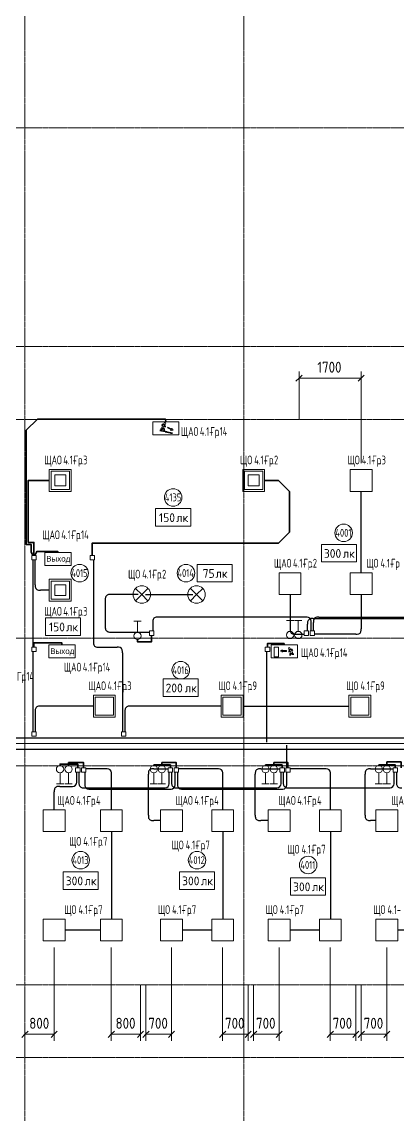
# Model space of a CAD drawing. Header units: millimetres. Extents: x -4730 to 98194, y -4296 to 93388.
# Drawn here: x 15415 to 25723, y 33423 to 63406 of the extents above; entities that cross this region are included whole.
import ezdxf

# ---------------------------------------------------------------- set-up
doc = ezdxf.new("R2010")
doc.units = ezdxf.units.MM
doc.linetypes.add('Линия сетки', pattern=[22.225, 12.7, -3.175, 3.175, -3.175])
for name, color, linetype, lineweight, true_color in [('Кабельные лотки', 5, 'Continuous', 25, 0x0000ff), ('Короба', 7, 'Continuous', 25, 0x008000), ('Соединительные детали коробов', 7, 'Continuous', 25, 0x008000), ('Типовые аннотации', 1, 'Continuous', 18, 0xff0000)]:
    doc.layers.add(name, color=color, linetype=linetype, lineweight=lineweight, true_color=true_color)
for name, color, linetype, lineweight in [('Марки помещений', 7, 'Continuous', 9), ('Марки силовых электроприборов', 7, 'Continuous', 9), ('Осевая линия', 7, 'Continuous', 18), ('Оси', 7, 'Continuous', 9), ('Провода', 7, 'Continuous', 35), ('Размеры', 7, 'Continuous', 9), ('Размеры-120', 7, 'Continuous', 9)]:
    doc.layers.add(name, color=color, linetype=linetype, lineweight=lineweight)
doc.styles.add('Arial', font='arial.ttf', dxfattribs={"height": 156})
doc.styles.add('GOST Common', font='GOST_Common.ttf', dxfattribs={"width": 0.6, "height": 240})
doc.styles.add('GOST Common_1', font='GOST_Common.ttf', dxfattribs={"width": 0.9, "height": 300})
doc.styles.add('GOST Common_3', font='GOST_Common.ttf', dxfattribs={"width": 0.8, "height": 216})
doc.styles.add('GOST Common_4', font='GOST_Common.ttf', dxfattribs={"height": 240})
doc.dimstyles.new('ADSK_Проверочный', dxfattribs={"dimscale": 304.8, "dimtxt": 301.714499, "dimasz": 0.556693, "dimexe": 0.590551, "dimexo": 0.590551, "dimgap": 0.19685, "dimtad": 1, "dimdec": 3, "dimrnd": 0.001, "dimdsep": 46, "dimtxsty": 'GOST Common_1', "dimblk1": 'OBLIQUE', "dimblk2": 'OBLIQUE', "dimsah": 1, "dimcen": 0.09, "dimazin": 0, "dimtfac": 1, "dimtdec": 4, "dimtix": 1, "dimtmove": 0, "dimatfit": 3, "dimfxl": 1, "dimtvp": 1, "dimtolj": 1, "dimtzin": 0, "dimarcsym": 2})

# ---------------------------------------------------------------- blocks, each defined once
blk = doc.blocks.new('M_Короб_ отвод - Плоский торец - ПВХ - Стандартная-2386742-4-й этаж')
at = {"layer": 'Соединительные детали коробов'}
for p, q in [((0, 111.95), (0, 150.05)), ((-150.05, 0), (-111.95, 0))]:
    blk.add_line(p, q, dxfattribs=at)
blk.add_arc((-111.95, 111.95), 111.95, 270, 0, dxfattribs=at)
blk = doc.blocks.new('DIMBLOCK55-4-й этаж')
at = {"layer": 'Размеры-120'}
for p, q in [((16300, 38022), (16300, 35461)), ((16300, 35641), (16300, 38022)), ((15500, 35581), (15500, 35821)), ((15500, 35641), (15585, 35726)), ((16300, 35641), (16385, 35726)), ((15500, 35641), (15415, 35556)), ((15500, 35641), (16300, 35641)), ((15500, 35641), (15500, 35581)), ((16300, 35641), (16215, 35556))]:
    blk.add_line(p, q, dxfattribs=at)
at = {"layer": 'Размеры-120', "color": 0, "insert": (15616, 36093), "char_height": 300, "width": 681.16, "attachment_point": 1, "line_spacing_factor": 1.022761, "style": 'GOST Common_1'}
blk.add_mtext('800', dxfattribs=at)
blk = doc.blocks.new('_Oblique')
at = {"color": 0, "linetype": 'ByBlock', "lineweight": -2}
blk.add_line((-0.5, -0.5), (0.5, 0.5), dxfattribs=at)
blk = doc.blocks.new('DIMBLOCK56-4-й этаж')
at = {"layer": 'Размеры-120'}
for p, q in [((17865, 38022), (17865, 35461)), ((17865, 35641), (17865, 38022)), ((18665, 36990), (18665, 35461)), ((18665, 35641), (18665, 36990)), ((17865, 35641), (17950, 35726)), ((18665, 35641), (18750, 35726)), ((17865, 35641), (17780, 35556)), ((17865, 35641), (18665, 35641)), ((18665, 35641), (18580, 35556))]:
    blk.add_line(p, q, dxfattribs=at)
at = {"layer": 'Размеры-120', "color": 0, "insert": (17981, 36093), "char_height": 300, "width": 681.16, "attachment_point": 1, "line_spacing_factor": 1.022761, "style": 'GOST Common_1'}
blk.add_mtext('800', dxfattribs=at)
blk = doc.blocks.new('DIMBLOCK57-4-й этаж')
at = {"layer": 'Размеры-120'}
for p, q in [((19515, 38022), (19515, 35461)), ((19515, 35641), (19515, 38022)), ((18815, 36990), (18815, 35461)), ((18815, 35641), (18815, 36990)), ((18815, 35641), (18900, 35726)), ((19515, 35641), (19600, 35726)), ((18815, 35641), (18730, 35556)), ((18815, 35641), (19515, 35641)), ((19515, 35641), (19430, 35556))]:
    blk.add_line(p, q, dxfattribs=at)
at = {"layer": 'Размеры-120', "color": 0, "insert": (18881, 36093), "char_height": 300, "width": 681.16, "attachment_point": 1, "line_spacing_factor": 1.022761, "style": 'GOST Common_1'}
blk.add_mtext('700', dxfattribs=at)
blk = doc.blocks.new('DIMBLOCK58-4-й этаж')
at = {"layer": 'Размеры-120'}
for p, q in [((20915, 38022), (20915, 35461)), ((20915, 35641), (20915, 38022)), ((21615, 36990), (21615, 35461)), ((21615, 35641), (21615, 36990)), ((20915, 35641), (21000, 35726)), ((21615, 35641), (21700, 35726)), ((20915, 35641), (20830, 35556)), ((20915, 35641), (21615, 35641)), ((21615, 35641), (21530, 35556))]:
    blk.add_line(p, q, dxfattribs=at)
at = {"layer": 'Размеры-120', "color": 0, "insert": (20981, 36093), "char_height": 300, "width": 681.16, "attachment_point": 1, "line_spacing_factor": 1.022761, "style": 'GOST Common_1'}
blk.add_mtext('700', dxfattribs=at)
blk = doc.blocks.new('DIMBLOCK59-4-й этаж')
at = {"layer": 'Размеры-120'}
for p, q in [((22465, 38022), (22465, 35461)), ((22465, 35641), (22465, 38022)), ((21765, 36990), (21765, 35461)), ((21765, 35641), (21765, 36990)), ((21765, 35641), (21850, 35726)), ((22465, 35641), (22550, 35726)), ((21765, 35641), (21680, 35556)), ((21765, 35641), (22465, 35641)), ((22465, 35641), (22380, 35556))]:
    blk.add_line(p, q, dxfattribs=at)
at = {"layer": 'Размеры-120', "color": 0, "insert": (21831, 36093), "char_height": 300, "width": 681.16, "attachment_point": 1, "line_spacing_factor": 1.022761, "style": 'GOST Common_1'}
blk.add_mtext('700', dxfattribs=at)
blk = doc.blocks.new('DIMBLOCK60-4-й этаж')
at = {"layer": 'Размеры-120'}
for p, q in [((23865, 38022), (23865, 35461)), ((23865, 35641), (23865, 38022)), ((24565, 36990), (24565, 35461)), ((24565, 35641), (24565, 36990)), ((23865, 35641), (23950, 35726)), ((24565, 35641), (24650, 35726)), ((23865, 35641), (23780, 35556)), ((23865, 35641), (24565, 35641)), ((24565, 35641), (24480, 35556))]:
    blk.add_line(p, q, dxfattribs=at)
at = {"layer": 'Размеры-120', "color": 0, "insert": (23931, 36093), "char_height": 300, "width": 681.16, "attachment_point": 1, "line_spacing_factor": 1.022761, "style": 'GOST Common_1'}
blk.add_mtext('700', dxfattribs=at)
blk = doc.blocks.new('DIMBLOCK61-4-й этаж')
at = {"layer": 'Размеры-120'}
for p, q in [((25415, 38022), (25415, 35461)), ((25415, 35641), (25415, 38022)), ((24715, 36990), (24715, 35461)), ((24715, 35641), (24715, 36990)), ((24715, 35641), (24800, 35726)), ((25415, 35641), (25500, 35726)), ((24715, 35641), (24630, 35556)), ((24715, 35641), (25415, 35641)), ((25415, 35641), (25330, 35556))]:
    blk.add_line(p, q, dxfattribs=at)
at = {"layer": 'Размеры-120', "color": 0, "insert": (24781, 36093), "char_height": 300, "width": 681.16, "attachment_point": 1, "line_spacing_factor": 1.022761, "style": 'GOST Common_1'}
blk.add_mtext('700', dxfattribs=at)
blk = doc.blocks.new('DIMBLOCK81-4-й этаж')
at = {"layer": 'Размеры-120'}
for p, q in [((23010, 52510), (23010, 53813)), ((23010, 53633), (23095, 53718)), ((24710, 51307), (24710, 53813)), ((24710, 53633), (24795, 53718)), ((23010, 53633), (22925, 53548)), ((23010, 53633), (24710, 53633)), ((23010, 53633), (23010, 52510)), ((24710, 53633), (24625, 53548)), ((24710, 53633), (24710, 51307))]:
    blk.add_line(p, q, dxfattribs=at)
at = {"layer": 'Размеры-120', "color": 0, "insert": (23510, 54085), "char_height": 300, "width": 840.71, "attachment_point": 1, "line_spacing_factor": 1.022761, "style": 'GOST Common_1'}
blk.add_mtext('1700', dxfattribs=at)
blk = doc.blocks.new('ADSK_Марка_Помещение_1_ГОСТ21-501-2011 - Номер-85995-4-й этаж')
at = {"layer": 'Марки помещений'}
blk.add_circle((0, 0), 2, dxfattribs=at)
blk = doc.blocks.new('Морка помещения_освещённость_ - Морка помещения_освещённость_-1484368-4-й этаж')
at = {"layer": 'Марки помещений', "color": 190, "true_color": 0x8000ff}
for p, q in [((-4, 0), (-4, 4)), ((-4, 4), (4, 4)), ((4, 4), (4, 0)), ((4, 0), (-4, 0))]:
    blk.add_line(p, q, dxfattribs=at)

msp = doc.modelspace()

# ---------------------------------------------------------------- linework, layer by layer
at = {"layer": 'Кабельные лотки'}
for p, q in [((33617.9607, 43763.1437), (10166.5923, 43763.1437)), ((10166.5923, 43463.1437), (33617.9607, 43463.1437))]:
    msp.add_line(p, q, dxfattribs=at)
at = {"layer": 'Короба'}
for p, q in [((24712.264, 48297.5), (24712.264, 50532.5)), ((15712.6861, 48654.2244), (15712.6861, 46254.2244)), ((15775.6861, 47969.9054), (15775.6861, 48654.2244)), ((17375.6861, 48654.2244), (17375.6861, 46404.2744)), ((16170.4858, 47819.8554), (15925.7361, 47819.8554)), ((18600, 47700), (17850.05, 47700)), ((18800, 47700), (20100, 47700)), ((22763.9962, 47702.5), (22763.9962, 46759.7454)), ((24712.264, 47702.5), (24712.264, 46759.7454)), ((17700, 47549.95), (17700, 46822.7454)), ((23188.6319, 47081.1954), (19151.7319, 47081.1954)), ((23551.7319, 47081.1954), (28928.6319, 47081.1954)), ((19001.6819, 46931.1454), (19001.6819, 46701.1954)), ((23241.6819, 46701.1954), (23241.6819, 46891.1454)), ((23338.6819, 46701.1954), (23338.6819, 46931.1454)), ((23391.7319, 47041.1954), (29088.6319, 47041.1954)), ((23401.6819, 46701.1954), (23401.6819, 46931.1454)), ((17850.05, 46672.6954), (18910.1819, 46672.6954)), ((22914.0462, 46609.6954), (23150.1819, 46609.6954)), ((24562.214, 46609.6954), (23430.1819, 46609.6954)), ((17525.7361, 46254.2244), (18025.6361, 46254.2244)), ((15712.6861, 46134.2244), (15712.6861, 43935.4195)), ((18175.6861, 46104.1744), (18175.6861, 43935.4195)), ((22112.6861, 46134.2244), (22112.6861, 43654.2244)), ((15775.6861, 44488.0363), (15775.6861, 43935.4195)), ((17379.7325, 44638.0863), (15925.7361, 44638.0863)), ((18238.6861, 44488.0363), (18238.6861, 43935.4195)), ((20879.7325, 44638.0863), (18388.7361, 44638.0863)), ((21474.7325, 44638.0863), (24379.7325, 44638.0863)), ((22674.264, 42950.5446), (22674.264, 43570.5446)), ((17717.214, 42922.0446), (17167.4673, 42922.0446)), ((19029.893, 42922.0446), (19425.764, 42922.0446)), ((20767.214, 42922.0446), (19705.764, 42922.0446)), ((21959.814, 42922.0446), (22485.764, 42922.0446)), ((23717.214, 42922.0446), (22765.764, 42922.0446)), ((24969.814, 42922.0446), (25585.764, 42922.0446)), ((16915.9673, 42590.05), (16915.9673, 42830.5446)), ((16978.9673, 42830.5446), (16978.9673, 42550.5946)), ((17138.9673, 42830.5446), (17138.9673, 42515.5946)), ((17867.264, 41797.5), (17867.264, 42771.9946)), ((18879.843, 41650.05), (18879.843, 42771.9946)), ((19454.264, 42550.5946), (19454.264, 42830.5446)), ((19517.264, 42830.5446), (19517.264, 42550.5946)), ((19614.264, 42515.5946), (19614.264, 42830.5446)), ((19677.264, 42830.5446), (19677.264, 42515.5946)), ((20917.264, 41797.5), (20917.264, 42771.9946)), ((21809.764, 41650.05), (21809.764, 42771.9946)), ((22514.264, 42550.5946), (22514.264, 42830.5446)), ((22577.264, 42830.5446), (22577.264, 42550.5946)), ((22674.264, 42515.5946), (22674.264, 42830.5446)), ((23867.264, 41797.5), (23867.264, 42771.9946)), ((24819.764, 41650.05), (24819.764, 42771.9946)), ((25614.264, 42550.5946), (25614.264, 42830.5446)), ((25677.264, 42830.5446), (25677.264, 42550.5946)), ((16302.264, 41797.5), (16302.264, 42289.95)), ((16452.314, 42440), (16765.9173, 42440)), ((17129.0173, 42400.5446), (19304.214, 42400.5446)), ((17289.0173, 42365.5446), (19464.214, 42365.5446)), ((19667.314, 42400.5446), (22364.214, 42400.5446)), ((19827.314, 42365.5446), (22524.214, 42365.5446)), ((22727.314, 42400.5446), (25464.214, 42400.5446)), ((19219.764, 41500), (19029.893, 41500)), ((22169.764, 41500), (21959.814, 41500)), ((25119.764, 41500), (24969.814, 41500)), ((17867.264, 41202.5), (17867.264, 38797.5)), ((20917.264, 41202.5), (20917.264, 38797.5)), ((23867.264, 41202.5), (23867.264, 38797.5)), ((17569.764, 38500), (16599.764, 38500)), ((20619.764, 38500), (19814.764, 38500)), ((23569.764, 38500), (22764.764, 38500)), ((26619.764, 38500), (25714.764, 38500))]:
    msp.add_line(p, q, dxfattribs=at)
at = {"layer": 'Осевая линия'}
msp.add_line((33617.9607, 43613.1437), (10166.5923, 43613.1437), dxfattribs=at)
at = {"layer": 'Оси', "linetype": 'Линия сетки'}
for p, q in [((15500, 93388.3703), (15500, -3096.3487)), ((21500, 93388.3703), (21500, -3096.3487)), ((98194.2682, 60500), (-3530.0173, 60500)), ((98194.2682, 54500), (-3530.0173, 54500)), ((98194.2682, 52500), (-3530.0173, 52500)), ((98194.2682, 46500), (-3530.0173, 46500)), ((98194.2682, 43000), (-3530.0173, 43000)), ((98194.2682, 37000), (-3530.0173, 37000)), ((98194.2682, 35000), (-3530.0173, 35000))]:
    msp.add_line(p, q, dxfattribs=at)
at = {"layer": 'Провода', "flags": 128}
for points in [[(19354.8537, 52436.473), (19353.4023, 52509.7278), (15838.2023, 52509.7278), (15533.4023, 52204.9278), (15533.4023, 49069.7278), (15673.4023, 49069.7278), (15673.4023, 48870), (15716.9223, 48774.2244)], [(16165.7218, 50830), (15587.9858, 50830), (15587.9858, 49130), (15744.1812, 49130), (15744.1854, 48774.2244)], [(22065.7218, 50830), (22443.1858, 50830), (22747.9858, 50525.2), (22747.9858, 49414.8), (22443.1858, 49110), (17344.1812, 49110), (17344.1853, 48774.2244)], [(16400.5741, 48856.7452), (16400, 48880), (15820, 48880), (15771.6258, 48774.2244)], [(18581.8092, 46465.6433), (18581.8092, 46405), (18970.1771, 46405), (18970.1807, 46581.1954)], [(16511.1457, 46321.7452), (16510, 46375), (15744.1812, 46375), (15744.1845, 46254.2244)], [(22600.7825, 46321.7452), (22600, 46355), (22144.1812, 46355), (22144.1843, 46254.2244)], [(16460, 43009.3566), (16460, 43050), (16947.4624, 43050), (16947.4655, 42950.5446)], [(16694.843, 43009.3566), (16694.843, 43090), (17107.4624, 43090), (17107.4658, 42950.5446)], [(19030.9282, 43009.3566), (19030.9282, 43030), (19485.7591, 43030), (19485.7619, 42950.5446)], [(19250.9282, 43009.3566), (19250.9282, 43090), (19645.7591, 43090), (19645.7625, 42950.5446)], [(22089.8798, 43009.3566), (22089.8798, 43030), (22545.7591, 43030), (22545.7619, 42950.5446)], [(22320, 43009.3566), (22320, 43090), (22705.7591, 43090), (22705.7625, 42950.5446)], [(25195.0003, 43009.3566), (25195.0003, 43030), (25645.7591, 43030), (25645.7619, 42950.5446)], [(25415.0003, 43009.3566), (25415.0003, 43110), (25805.7591, 43110), (25805.7627, 42950.5446)]]:
    msp.add_lwpolyline(points, dxfattribs=at)
at = {"layer": 'Типовые аннотации', "color": 96, "true_color": 0x008000}
for p, q in [((18998.4202, 52076.473), (18998.4202, 52436.473)), ((18998.4202, 52436.473), (19718.4202, 52436.473)), ((19254.4819, 52204.2515), (19194.4819, 52204.2515)), ((19194.4819, 52192.2515), (19242.4819, 52192.2515)), ((19210.4587, 52243.5663), (19246.4587, 52243.5663)), ((19264.4587, 52225.5663), (19210.4587, 52225.5663)), ((19238.851, 52340.7433), (19256.851, 52371.9202)), ((19242.4819, 52180.2515), (19290.4819, 52180.2515)), ((19246.4587, 52291.5663), (19282.4587, 52353.9202)), ((19246.4587, 52243.5663), (19246.4587, 52291.5663)), ((19267.2433, 52353.9202), (19254.4395, 52331.7433)), ((19302.4819, 52192.2515), (19254.4819, 52192.2515)), ((19256.851, 52371.9202), (19292.851, 52371.9202)), ((19303.9894, 52237.5663), (19264.4587, 52260.3894)), ((19264.4587, 52260.3894), (19264.4587, 52225.5663)), ((19316.4202, 52334.3125), (19280.4202, 52271.9586)), ((19280.4202, 52271.9586), (19321.9894, 52247.9586)), ((19292.851, 52371.9202), (19334.4202, 52347.9202)), ((19350.4819, 52180.2515), (19302.4819, 52180.2515)), ((19303.9894, 52199.9586), (19303.9894, 52237.5663)), ((19358.4202, 52299.9202), (19316.4202, 52299.9202)), ((19321.9894, 52247.9586), (19321.9894, 52199.9586)), ((19334.4202, 52347.9202), (19334.4202, 52317.9202)), ((19334.4202, 52317.9202), (19358.4202, 52317.9202)), ((19415.7724, 52291.5035), (19404.5687, 52270.279)), ((19404.5687, 52270.279), (19510.691, 52214.2606)), ((19521.8946, 52235.4851), (19415.7724, 52291.5035)), ((19510.691, 52214.2606), (19486.7082, 52213.3511)), ((19486.7082, 52213.3511), (19507.9327, 52202.1474)), ((19507.9327, 52202.1474), (19555.8982, 52203.9665)), ((19530.34, 52244.5963), (19509.1156, 52255.8)), ((19509.1156, 52255.8), (19521.8946, 52235.4851)), ((19555.8982, 52203.9665), (19530.34, 52244.5963)), ((19718.4202, 52436.473), (19718.4202, 52076.473)), ((19718.4202, 52076.473), (18998.4202, 52076.473)), ((19290.4819, 52168.2515), (19338.4819, 52168.2515)), ((19338.4819, 52156.2515), (19386.4819, 52156.2515)), ((19398.4819, 52168.2515), (19350.4819, 52168.2515)), ((19386.4819, 52144.2515), (19434.4819, 52144.2515)), ((19446.4819, 52156.2515), (19398.4819, 52156.2515)), ((19434.4819, 52132.2515), (19482.4819, 52132.2515)), ((19494.4819, 52144.2515), (19446.4819, 52144.2515)), ((19482.4819, 52120.2515), (19542.4819, 52120.2515)), ((19542.4819, 52132.2515), (19494.4819, 52132.2515)), ((16045.0179, 48496.7452), (16045.0179, 48856.7452)), ((16045.0179, 48856.7452), (16765.0179, 48856.7452)), ((16765.0179, 48856.7452), (16765.0179, 48496.7452)), ((16765.0179, 48496.7452), (16045.0179, 48496.7452)), ((16155.0179, 45961.7452), (16155.0179, 46321.7452)), ((16155.0179, 46321.7452), (16875.0179, 46321.7452)), ((16875.0179, 46321.7452), (16875.0179, 45961.7452)), ((22245.0179, 45961.7452), (22245.0179, 46321.7452)), ((22245.0179, 46321.7452), (22965.0179, 46321.7452)), ((22326.0103, 45993.1554), (22326.0103, 46257.1554)), ((22326.0103, 46257.1554), (22446.0103, 46257.1554)), ((22446.0103, 46257.1554), (22446.0103, 45993.1554)), ((22499.3277, 46149.3592), (22540.8969, 46173.3592)), ((22540.8969, 46173.3592), (22564.8969, 46173.3592)), ((22564.8969, 46173.3592), (22544.1123, 46161.3592)), ((22781.5227, 46199.5431), (22739.9535, 46175.5431)), ((22739.9535, 46175.5431), (22739.9535, 46145.5431)), ((22817.5227, 46199.5431), (22781.5227, 46199.5431)), ((22827.915, 46119.1893), (22791.915, 46181.5431)), ((22807.1304, 46181.5431), (22819.9342, 46159.3662)), ((22835.5227, 46168.3662), (22817.5227, 46199.5431)), ((22965.0179, 46321.7452), (22965.0179, 45961.7452)), ((16875.0179, 45961.7452), (16155.0179, 45961.7452)), ((22965.0179, 45961.7452), (22245.0179, 45961.7452)), ((22446.0103, 45993.1554), (22326.0103, 45993.1554)), ((22540.8969, 46125.3592), (22499.3277, 46149.3592)), ((22564.8969, 46125.3592), (22540.8969, 46125.3592)), ((22544.1123, 46161.3592), (22664.1123, 46161.3592)), ((22664.1123, 46137.3592), (22544.1123, 46137.3592)), ((22544.1123, 46137.3592), (22564.8969, 46125.3592)), ((22664.1123, 46161.3592), (22664.1123, 46137.3592)), ((22739.9535, 46145.5431), (22715.9535, 46145.5431)), ((22715.9535, 46127.5431), (22757.9535, 46127.5431)), ((22793.9535, 46099.5816), (22752.3843, 46075.5816)), ((22752.3843, 46075.5816), (22752.3843, 46027.5816)), ((22757.9535, 46161.9355), (22793.9535, 46099.5816)), ((22770.3843, 46065.1893), (22809.915, 46088.0124)), ((22770.3843, 46027.5816), (22770.3843, 46065.1893)), ((22809.915, 46088.0124), (22809.915, 46053.1893)), ((22809.915, 46053.1893), (22863.915, 46053.1893)), ((22827.915, 46071.1893), (22827.915, 46119.1893)), ((22863.915, 46071.1893), (22827.915, 46071.1893))]:
    msp.add_line(p, q, dxfattribs=at)
at = {"layer": 'Типовые аннотации'}
for p, q in [((16165.7218, 51130), (16765.7218, 51130)), ((16165.7218, 50530), (16165.7218, 51130)), ((16215.7218, 51080), (16715.7218, 51080)), ((16215.7218, 50580), (16215.7218, 51080)), ((16315.7218, 50980), (16315.7218, 50680)), ((16615.7218, 50980), (16315.7218, 50980)), ((16615.7218, 50680), (16615.7218, 50980)), ((16715.7218, 51080), (16715.7218, 50580)), ((16765.7218, 51130), (16765.7218, 50530)), ((16315.7218, 50680), (16615.7218, 50680)), ((16765.7218, 50530), (16165.7218, 50530)), ((16715.7218, 50580), (16215.7218, 50580)), ((15684.1861, 48774.2244), (15804.1861, 48774.2244)), ((15684.1861, 48654.2244), (15684.1861, 48774.2244)), ((15804.1861, 48654.2244), (15684.1861, 48654.2244)), ((15804.1861, 48774.2244), (15804.1861, 48654.2244)), ((22461.7322, 48300), (23061.7322, 48300)), ((22461.7322, 47700), (22461.7322, 48300)), ((23061.7322, 48300), (23061.7322, 47700)), ((16165.7218, 48119.8554), (16765.7218, 48119.8554)), ((16165.7218, 47519.8554), (16165.7218, 48119.8554)), ((16215.7218, 48069.8554), (16715.7218, 48069.8554)), ((16215.7218, 47569.8554), (16215.7218, 48069.8554)), ((16715.7218, 48069.8554), (16715.7218, 47569.8554)), ((16765.7218, 48119.8554), (16765.7218, 47519.8554)), ((16315.7218, 47969.8554), (16315.7218, 47669.8554)), ((16615.7218, 47969.8554), (16315.7218, 47969.8554)), ((16615.7218, 47669.8554), (16615.7218, 47969.8554)), ((23061.7322, 47700), (22461.7322, 47700)), ((16765.7218, 47519.8554), (16165.7218, 47519.8554)), ((16715.7218, 47569.8554), (16215.7218, 47569.8554)), ((16315.7218, 47669.8554), (16615.7218, 47669.8554)), ((23088.4903, 46990.6433), (22888.4903, 46990.6433)), ((22988.4903, 46690.6433), (22988.4903, 46990.6433)), ((23150.1819, 46701.1954), (23270.1819, 46701.1954)), ((23150.1819, 46581.1954), (23150.1819, 46701.1954)), ((23270.1819, 46581.1954), (23150.1819, 46581.1954)), ((23270.1819, 46701.1954), (23270.1819, 46581.1954)), ((15684.1861, 46254.2244), (15804.1861, 46254.2244)), ((15684.1861, 46134.2244), (15684.1861, 46254.2244)), ((15804.1861, 46254.2244), (15804.1861, 46134.2244)), ((22084.1861, 46254.2244), (22204.1861, 46254.2244)), ((22084.1861, 46134.2244), (22084.1861, 46254.2244)), ((22204.1861, 46254.2244), (22204.1861, 46134.2244)), ((15804.1861, 46134.2244), (15684.1861, 46134.2244)), ((22204.1861, 46134.2244), (22084.1861, 46134.2244)), ((17374.9685, 44938.0863), (17974.9685, 44938.0863)), ((17374.9685, 44338.0863), (17374.9685, 44938.0863)), ((17424.9685, 44888.0863), (17924.9685, 44888.0863)), ((17424.9685, 44388.0863), (17424.9685, 44888.0863)), ((17924.9685, 44888.0863), (17924.9685, 44388.0863)), ((17974.9685, 44938.0863), (17974.9685, 44338.0863)), ((17924.9685, 44388.0863), (17424.9685, 44388.0863)), ((17974.9685, 44338.0863), (17374.9685, 44338.0863)), ((15684.1861, 43935.4195), (15804.1861, 43935.4195)), ((15684.1861, 43815.4195), (15684.1861, 43935.4195)), ((15804.1861, 43815.4195), (15684.1861, 43815.4195)), ((15804.1861, 43935.4195), (15804.1861, 43815.4195)), ((16887.4673, 42950.5446), (17007.4673, 42950.5446)), ((16887.4673, 42830.5446), (16887.4673, 42950.5446)), ((17007.4673, 42950.5446), (17007.4673, 42830.5446)), ((19425.764, 42950.5446), (19545.764, 42950.5446)), ((19425.764, 42830.5446), (19425.764, 42950.5446)), ((19545.764, 42950.5446), (19545.764, 42830.5446)), ((22485.764, 42950.5446), (22605.764, 42950.5446)), ((22485.764, 42830.5446), (22485.764, 42950.5446)), ((22605.764, 42950.5446), (22605.764, 42830.5446)), ((25585.764, 42950.5446), (25705.764, 42950.5446)), ((25585.764, 42830.5446), (25585.764, 42950.5446)), ((25705.764, 42950.5446), (25705.764, 42830.5446)), ((16460, 42809.3566), (16460, 42509.3566)), ((17007.4673, 42830.5446), (16887.4673, 42830.5446)), ((19030.9282, 42809.3566), (19030.9282, 42509.3566)), ((19545.764, 42830.5446), (19425.764, 42830.5446)), ((22089.8798, 42809.3566), (22089.8798, 42509.3566)), ((22605.764, 42830.5446), (22485.764, 42830.5446)), ((25195.0003, 42809.3566), (25195.0003, 42509.3566)), ((25705.764, 42830.5446), (25585.764, 42830.5446)), ((16360, 42509.3566), (16560, 42509.3566)), ((18930.9282, 42509.3566), (19130.9282, 42509.3566)), ((21989.8798, 42509.3566), (22189.8798, 42509.3566)), ((25095.0003, 42509.3566), (25295.0003, 42509.3566)), ((16000, 41800), (16600, 41800)), ((16000, 41200), (16000, 41800)), ((16600, 41800), (16600, 41200)), ((19215, 41800), (19815, 41800)), ((19215, 41200), (19215, 41800)), ((19815, 41800), (19815, 41200)), ((22165, 41800), (22765, 41800)), ((22165, 41200), (22165, 41800)), ((22765, 41800), (22765, 41200)), ((25115, 41800), (25715, 41800)), ((25115, 41200), (25115, 41800)), ((25715, 41800), (25715, 41200)), ((16600, 41200), (16000, 41200)), ((19815, 41200), (19215, 41200)), ((22765, 41200), (22165, 41200)), ((25715, 41200), (25115, 41200))]:
    msp.add_line(p, q, dxfattribs=at)
at = {"layer": 'Типовые аннотации', "color": 5, "true_color": 0x0000ff}
for p, q in [((21465.7218, 51130), (22065.7218, 51130)), ((21465.7218, 50530), (21465.7218, 51130)), ((21515.7218, 51080), (22015.7218, 51080)), ((21515.7218, 50580), (21515.7218, 51080)), ((21615.7218, 50980), (21615.7218, 50680)), ((21915.7218, 50980), (21615.7218, 50980)), ((21915.7218, 50680), (21915.7218, 50980)), ((22015.7218, 51080), (22015.7218, 50580)), ((22065.7218, 51130), (22065.7218, 50530)), ((24410, 51130), (25010, 51130)), ((24410, 50530), (24410, 51130)), ((25010, 51130), (25010, 50530)), ((21615.7218, 50680), (21915.7218, 50680)), ((22065.7218, 50530), (21465.7218, 50530)), ((22015.7218, 50580), (21515.7218, 50580)), ((25010, 50530), (24410, 50530)), ((24410, 48300), (25010, 48300)), ((24410, 47700), (24410, 48300)), ((25010, 48300), (25010, 47700)), ((18700, 47700), (18530.2944, 47869.7056)), ((18700, 47700), (18530.2944, 47530.2944)), ((18700, 47700), (18869.7056, 47869.7056)), ((18700, 47700), (18869.7056, 47530.2944)), ((20200, 47700), (20030.2944, 47869.7056)), ((20200, 47700), (20030.2944, 47530.2944)), ((20200, 47700), (20369.7056, 47869.7056)), ((20200, 47700), (20369.7056, 47530.2944)), ((25010, 47700), (24410, 47700)), ((18681.8092, 46965.6433), (18481.8092, 46965.6433)), ((18581.8092, 46665.6433), (18581.8092, 46965.6433)), ((22861.7322, 46990.6433), (22661.7322, 46990.6433)), ((22761.7322, 46690.6433), (22761.7322, 46990.6433)), ((20874.9685, 44938.0863), (21474.9685, 44938.0863)), ((20874.9685, 44338.0863), (20874.9685, 44938.0863)), ((20924.9685, 44888.0863), (21424.9685, 44888.0863)), ((20924.9685, 44388.0863), (20924.9685, 44888.0863)), ((21424.9685, 44888.0863), (21424.9685, 44388.0863)), ((21474.9685, 44938.0863), (21474.9685, 44338.0863)), ((24374.9685, 44938.0863), (24974.9685, 44938.0863)), ((24374.9685, 44338.0863), (24374.9685, 44938.0863)), ((24424.9685, 44888.0863), (24924.9685, 44888.0863)), ((24424.9685, 44388.0863), (24424.9685, 44888.0863)), ((24924.9685, 44888.0863), (24924.9685, 44388.0863)), ((24974.9685, 44938.0863), (24974.9685, 44338.0863)), ((21424.9685, 44388.0863), (20924.9685, 44388.0863)), ((24924.9685, 44388.0863), (24424.9685, 44388.0863)), ((21474.9685, 44338.0863), (20874.9685, 44338.0863)), ((24974.9685, 44338.0863), (24374.9685, 44338.0863)), ((16694.843, 42809.3566), (16694.843, 42509.3566)), ((19250.9282, 42809.3566), (19250.9282, 42509.3566)), ((22320, 42809.3566), (22320, 42509.3566)), ((25415.0003, 42809.3566), (25415.0003, 42509.3566)), ((16594.843, 42509.3566), (16794.843, 42509.3566)), ((19150.9282, 42509.3566), (19350.9282, 42509.3566)), ((22220, 42509.3566), (22420, 42509.3566)), ((25315.0003, 42509.3566), (25515.0003, 42509.3566)), ((17565, 41800), (18165, 41800)), ((17565, 41200), (17565, 41800)), ((18165, 41800), (18165, 41200)), ((20615, 41800), (21215, 41800)), ((20615, 41200), (20615, 41800)), ((21215, 41800), (21215, 41200)), ((23565, 41800), (24165, 41800)), ((23565, 41200), (23565, 41800)), ((24165, 41800), (24165, 41200)), ((18165, 41200), (17565, 41200)), ((21215, 41200), (20615, 41200)), ((24165, 41200), (23565, 41200)), ((16000, 38800), (16600, 38800)), ((16000, 38200), (16000, 38800)), ((16600, 38800), (16600, 38200)), ((17565, 38800), (18165, 38800)), ((17565, 38200), (17565, 38800)), ((18165, 38800), (18165, 38200)), ((19215, 38800), (19815, 38800)), ((19215, 38200), (19215, 38800)), ((19815, 38800), (19815, 38200)), ((20615, 38800), (21215, 38800)), ((20615, 38200), (20615, 38800)), ((21215, 38800), (21215, 38200)), ((22165, 38800), (22765, 38800)), ((22165, 38200), (22165, 38800)), ((22765, 38800), (22765, 38200)), ((23565, 38800), (24165, 38800)), ((23565, 38200), (23565, 38800)), ((24165, 38800), (24165, 38200)), ((25115, 38800), (25715, 38800)), ((25115, 38200), (25115, 38800)), ((25715, 38800), (25715, 38200)), ((16600, 38200), (16000, 38200)), ((18165, 38200), (17565, 38200)), ((19815, 38200), (19215, 38200)), ((21215, 38200), (20615, 38200)), ((22765, 38200), (22165, 38200)), ((24165, 38200), (23565, 38200)), ((25715, 38200), (25115, 38200))]:
    msp.add_line(p, q, dxfattribs=at)
at = {"layer": 'Типовые аннотации', "color": 16, "true_color": 0x800000}
for p, q in [((17284.1861, 48774.2244), (17404.1861, 48774.2244)), ((17284.1861, 48654.2244), (17284.1861, 48774.2244)), ((17404.1861, 48654.2244), (17284.1861, 48654.2244)), ((17404.1861, 48774.2244), (17404.1861, 48654.2244)), ((18147.1861, 43935.4195), (18267.1861, 43935.4195)), ((18147.1861, 43815.4195), (18147.1861, 43935.4195)), ((18267.1861, 43815.4195), (18147.1861, 43815.4195)), ((18267.1861, 43935.4195), (18267.1861, 43815.4195))]:
    msp.add_line(p, q, dxfattribs=at)
at = {"layer": 'Типовые аннотации', "color": 7}
for p, q in [((18910.1819, 46701.1954), (19030.1819, 46701.1954)), ((18910.1819, 46581.1954), (18910.1819, 46701.1954)), ((19030.1819, 46581.1954), (18910.1819, 46581.1954)), ((19030.1819, 46701.1954), (19030.1819, 46581.1954)), ((23310.1819, 46701.1954), (23430.1819, 46701.1954)), ((23310.1819, 46581.1954), (23310.1819, 46701.1954)), ((23430.1819, 46581.1954), (23310.1819, 46581.1954)), ((23430.1819, 46701.1954), (23430.1819, 46581.1954)), ((17047.4673, 42950.5446), (17167.4673, 42950.5446)), ((17047.4673, 42830.5446), (17047.4673, 42950.5446)), ((17167.4673, 42950.5446), (17167.4673, 42830.5446)), ((19585.764, 42950.5446), (19705.764, 42950.5446)), ((19585.764, 42830.5446), (19585.764, 42950.5446)), ((19705.764, 42950.5446), (19705.764, 42830.5446)), ((22645.764, 42950.5446), (22765.764, 42950.5446)), ((22645.764, 42830.5446), (22645.764, 42950.5446)), ((22765.764, 42950.5446), (22765.764, 42830.5446)), ((17167.4673, 42830.5446), (17047.4673, 42830.5446)), ((19705.764, 42830.5446), (19585.764, 42830.5446)), ((22765.764, 42830.5446), (22645.764, 42830.5446))]:
    msp.add_line(p, q, dxfattribs=at)
at = {"layer": 'Типовые аннотации', "color": 96, "true_color": 0x008000}
for centre in [(19332.4175, 52392.4514), (22741.9562, 46220.0744)]:
    msp.add_circle(centre, 24, dxfattribs=at)
at = {"layer": 'Типовые аннотации', "color": 5, "true_color": 0x0000ff}
for centre, radius in [((18700, 47700), 240), ((20200, 47700), 240), ((18581.8092, 46565.6433), 100), ((22761.7322, 46590.6433), 100), ((16694.843, 42909.3566), 100), ((19250.9282, 42909.3566), 100), ((22320, 42909.3566), 100), ((25415.0003, 42909.3566), 100)]:
    msp.add_circle(centre, radius, dxfattribs=at)
at = {"layer": 'Типовые аннотации'}
for centre in [(22988.4903, 46590.6433), (16460, 42909.3566), (19030.9282, 42909.3566), (22089.8798, 42909.3566), (25195.0003, 42909.3566)]:
    msp.add_circle(centre, 100, dxfattribs=at)

# ---------------------------------------------------------------- block references
at = {"layer": 'Марки помещений', "xscale": 120, "yscale": 120, "zscale": 120}
for p in [(19558.8854, 50362.7015), (24231.3488, 49391.3003), (16996.1558, 48286.6785), (19910.4956, 48286.6785), (19767.6689, 45624.7378), (17027.4456, 40413.9316), (20214.7757, 40413.9316), (23256.7594, 40281.3762)]:
    msp.add_blockref('ADSK_Марка_Помещение_1_ГОСТ21-501-2011 - Номер-85995-4-й этаж', p, dxfattribs=at)
at = {"layer": 'Марки помещений', "color": 190, "true_color": 0x8000ff, "xscale": 120, "yscale": 120, "zscale": 120}
for p in [(19560.1674, 49575.9722), (24100.4852, 48595.3322), (20697.7421, 48046.6785), (16544.0073, 46578.9136), (19768.9509, 44904.7378), (17028.7277, 39615.489), (20216.0578, 39615.489), (23256.7594, 39452.6207)]:
    msp.add_blockref('Морка помещения_освещённость_ - Морка помещения_освещённость_-1484368-4-й этаж', p, dxfattribs=at)
at = {"layer": 'Соединительные детали коробов'}
for p, rotation in [((15775.6861, 47819.8554), 270), ((17700, 47700), 180), ((19001.6819, 47081.1954), 180), ((23338.6819, 47081.1954), 90), ((23401.6819, 47081.1954), 180), ((17700, 46672.6954), 270), ((23241.6819, 47041.1954), 180), ((22763.9962, 46609.6954), 270), ((17375.6861, 46254.2244), 270), ((18175.6861, 46254.2244), 90), ((15775.6861, 44638.0863), 180), ((18238.6861, 44638.0863), 180), ((17867.264, 42922.0446), 90), ((18879.843, 42922.0446), 180), ((20917.264, 42922.0446), 90), ((21809.764, 42922.0446), 180), ((23867.264, 42922.0446), 90), ((24819.764, 42922.0446), 180), ((16302.264, 42440), 180), ((16978.9673, 42400.5446), 270), ((17138.9673, 42365.5446), 270), ((19517.264, 42400.5446), 270), ((19677.264, 42365.5446), 270), ((22577.264, 42400.5446), 270), ((25677.264, 42400.5446), 270), ((18879.843, 41500), 270), ((21809.764, 41500), 270), ((24819.764, 41500), 270)]:
    msp.add_blockref('M_Короб_ отвод - Плоский торец - ПВХ - Стандартная-2386742-4-й этаж', p, dxfattribs=dict(at, rotation=rotation))
for p in [(24712.264, 46609.6954), (16915.9673, 42440), (19454.264, 42400.5446), (19614.264, 42365.5446), (22514.264, 42400.5446), (22674.264, 42365.5446), (25614.264, 42400.5446)]:
    msp.add_blockref('M_Короб_ отвод - Плоский торец - ПВХ - Стандартная-2386742-4-й этаж', p, dxfattribs=at)

# ---------------------------------------------------------------- texts
at = {"layer": 'Марки помещений', "char_height": 216, "attachment_point": 1, "style": 'GOST Common_3'}
for s, insert, width in [('4135', (19331.0495, 50473.4887), 561.8226), ('4001', (24003.5129, 49502.0875), 561.8226), ('4015', (16768.3199, 48397.4657), 561.8226), ('4014', (19676.4197, 48397.4657), 577.215), ('4016', (19539.8329, 45735.525), 561.8226), ('4013', (16799.6097, 40524.7188), 561.8226), ('4012', (19986.9398, 40524.7188), 561.8226), ('4011', (23044.7635, 40392.1634), 523.3416)]:
    msp.add_mtext(s, dxfattribs=dict(at, insert=insert, width=width))
at = {"layer": 'Марки помещений', "color": 190, "true_color": 0x8000ff, "char_height": 240, "attachment_point": 1, "style": 'GOST Common_4'}
for s, insert, width in [('150', (19172.2836, 49927.6842), 567.59475), ('лк', (19640.5961, 49927.6842), 413.67075), ('300', (23688.6014, 48947.0441), 625.31625), ('лк', (24204.5389, 48947.0441), 413.67075), ('75', (20369.2582, 48398.3904), 423.291), ('лк', (20718.5082, 48398.3904), 413.67075), ('150', (16156.1235, 46930.6256), 567.59475), ('лк', (16624.436, 46930.6256), 413.67075), ('200', (19352.867, 45256.4498), 634.9365), ('лк', (19876.742, 45256.4498), 413.67075), ('300', (16616.8438, 39967.201), 625.31625), ('лк', (17132.7813, 39967.201), 413.67075), ('300', (19804.1739, 39967.201), 625.31625), ('лк', (20320.1114, 39967.201), 413.67075), ('300', (22844.8756, 39804.3327), 625.31625), ('лк', (23360.8131, 39804.3327), 413.67075)]:
    msp.add_mtext(s, dxfattribs=dict(at, insert=insert, width=width))
at = {"layer": 'Марки силовых электроприборов', "char_height": 240, "attachment_point": 1, "style": 'GOST Common'}
for s, insert, width in [('ЩАО', (19770.6031, 52291.6773), 502.17705), (' 4.1-', (20184.9406, 52291.6773), 473.3163), ('Гр', (20575.4656, 52291.6773), 253.9746), ('.14', (20785.0156, 52291.6773), 282.83535), ('ЩАО', (16029.0472, 51510.1824), 502.17705), (' 4.1-', (16443.3847, 51510.1824), 473.3163), ('Гр', (16833.9097, 51510.1824), 253.9746), ('.3', (17043.4597, 51510.1824), 173.1645), ('ЩО', (21393.4872, 51510.1824), 340.55685), (' 4.1-', (21674.4747, 51510.1824), 473.3163), ('Гр', (22064.9997, 51510.1824), 253.9746), ('.2', (22274.5497, 51510.1824), 178.93665), ('ЩО', (24339.9253, 51510.1824), 340.55685), (' 4.1-', (24620.9128, 51510.1824), 473.3163), ('Гр', (25011.4378, 51510.1824), 253.9746), ('.3', (25220.9878, 51510.1824), 173.1645), ('ЩАО', (15973.6497, 49458.685), 502.17705), (' 4.1-', (16387.9872, 49458.685), 473.3163), ('Гр', (16778.5122, 49458.685), 253.9746), ('.14', (16988.0622, 49458.685), 282.83535), ('ЩАО', (22322.5375, 48680.1824), 502.17705), (' 4.1-', (22736.875, 48680.1824), 473.3163), ('Гр', (23127.4, 48680.1824), 253.9746), ('.2', (23336.95, 48680.1824), 178.93665), ('ЩО', (24853.0617, 48680.1824), 340.55685), (' 4.1-', (25134.0492, 48680.1824), 473.3163), ('Гр', (25524.5742, 48680.1824), 253.9746), ('ЩО', (18325.5014, 48380.1824), 340.55685), (' 4.1-', (18606.4889, 48380.1824), 473.3163), ('Гр', (18997.0139, 48380.1824), 253.9746), ('.2', (19206.5639, 48380.1824), 178.93665), ('ЩАО', (16029.0472, 47359.8447), 502.17705), (' 4.1-', (16443.3847, 47359.8447), 473.3163), ('Гр', (16833.9097, 47359.8447), 253.9746), ('.3', (17043.4597, 47359.8447), 173.1645), ('ЩАО', (23061.3856, 46227.7872), 502.17705), (' 4.1-', (23475.7231, 46227.7872), 473.3163), ('Гр', (23866.2481, 46227.7872), 253.9746), ('.14', (24075.7981, 46227.7872), 282.83535), ('Гр', (15279.5743, 45578.2681), 253.9746), ('.14', (15489.1243, 45578.2681), 282.83535), ('ЩАО', (16564.0773, 45829.6946), 502.17705), (' 4.1-', (16978.4148, 45829.6946), 473.3163), ('Гр', (17368.9398, 45829.6946), 253.9746), ('.14', (17578.4898, 45829.6946), 282.83535), ('ЩАО', (17238.2938, 45318.2687), 502.17705), (' 4.1-', (17652.6313, 45318.2687), 473.3163), ('Гр', (18043.1563, 45318.2687), 253.9746), ('.3', (18252.7063, 45318.2687), 173.1645), ('ЩО', (20802.7338, 45318.2687), 340.55685), (' 4.1-', (21083.7213, 45318.2687), 473.3163), ('Гр', (21474.2463, 45318.2687), 253.9746), ('.9', (21683.7963, 45318.2687), 178.93665), ('ЩО', (24302.7338, 45318.2687), 340.55685), (' 4.1-', (24583.7213, 45318.2687), 473.3163), ('Гр', (24974.2463, 45318.2687), 253.9746), ('.9', (25183.7963, 45318.2687), 178.93665), ('ЩАО', (16381.9819, 42174.0822), 502.17705), (' 4.1-', (16796.3194, 42174.0822), 473.3163), ('Гр', (17186.8444, 42174.0822), 253.9746), ('.4', (17396.3944, 42174.0822), 196.2531), ('ЩАО', (19619.6053, 42174.0822), 502.17705), (' 4.1-', (20033.9428, 42174.0822), 473.3163), ('Гр', (20424.4678, 42174.0822), 253.9746), ('.4', (20634.0178, 42174.0822), 196.2531), ('ЩАО', (22437.9227, 42174.0822), 502.17705), (' 4.1-', (22852.2602, 42174.0822), 473.3163), ('Гр', (23242.7852, 42174.0822), 253.9746), ('.4', (23452.3352, 42174.0822), 196.2531), ('ЩАО', (25532.2412, 42174.0822), 502.17705), ('ЩО', (16710.1035, 41051.4753), 340.55685), (' 4.1-', (16991.091, 41051.4753), 473.3163), ('Гр', (17381.616, 41051.4753), 253.9746), ('.7', (17591.166, 41051.4753), 178.93665), ('ЩО', (19516.0523, 40952.866), 340.55685), (' 4.1-', (19797.0398, 40952.866), 473.3163), ('Гр', (20187.5648, 40952.866), 253.9746), ('.7', (20397.1148, 40952.866), 178.93665), ('ЩО', (22689.9653, 40836.3112), 340.55685), (' 4.1-', (22970.9528, 40836.3112), 473.3163), ('Гр', (23361.4778, 40836.3112), 253.9746), ('.7', (23571.0278, 40836.3112), 178.93665), ('ЩО', (16576.7916, 39180.1824), 340.55685), (' 4.1-', (16857.7791, 39180.1824), 473.3163), ('Гр', (17248.3041, 39180.1824), 253.9746), ('.7', (17457.8541, 39180.1824), 178.93665), ('ЩО', (19142.7653, 39180.1824), 340.55685), (' 4.1-', (19423.7528, 39180.1824), 473.3163), ('Гр', (19814.2778, 39180.1824), 253.9746), ('.7', (20023.8278, 39180.1824), 178.93665), ('ЩО', (22092.7653, 39180.1824), 340.55685), (' 4.1-', (22373.7528, 39180.1824), 473.3163), ('Гр', (22764.2778, 39180.1824), 253.9746), ('.7', (22973.8278, 39180.1824), 178.93665), ('ЩО', (25042.7653, 39180.1824), 340.55685), (' 4.1-', (25323.7528, 39180.1824), 473.3163)]:
    msp.add_mtext(s, dxfattribs=dict(at, insert=insert, width=width))
at = {"layer": 'Типовые аннотации', "color": 96, "lineweight": 9, "true_color": 0x008000, "char_height": 156, "width": 769.62, "attachment_point": 1, "style": 'Arial'}
for insert in [(16081.675, 48761.2306), (16191.675, 46226.2306)]:
    msp.add_mtext('Выход', dxfattribs=dict(at, insert=insert))

# ---------------------------------------------------------------- dimensions: what is measured, and where the dimension line sits
at = {"layer": 'Размеры'}
for base, p1, p2, override, picture, middle in [((24710, 53633.1684), (23010, 52330), (24710, 51127.5), {"dimpost": '<>', "dimfxl": 2082.307914}, 'DIMBLOCK81-4-й этаж', (23860, 53843.1684)), ((16300, 35640.7783), (15500, 35760.7602), (16300, 38202.5), {"dimpost": '<>', "dimfxl": 2569.453922}, 'DIMBLOCK55-4-й этаж', (15900, 35850.7783)), ((18665, 35640.7783), (17865, 38202.5), (18665, 37170), {"dimpost": '<>', "dimfxl": 1306.160882}, 'DIMBLOCK56-4-й этаж', (18265, 35850.7783)), ((19515, 35640.7783), (18815, 37170), (19515, 38202.5), {"dimpost": '<>', "dimfxl": 1247.419837}, 'DIMBLOCK57-4-й этаж', (19165, 35850.7783)), ((21615, 35640.7783), (20915, 38202.5), (21615, 37170), {"dimpost": '<>', "dimfxl": 1247.419837}, 'DIMBLOCK58-4-й этаж', (21265, 35850.7783)), ((22465, 35640.7783), (21765, 37170), (22465, 38202.5), {"dimpost": '<>', "dimfxl": 1247.419837}, 'DIMBLOCK59-4-й этаж', (22115, 35850.7783)), ((24565, 35640.7783), (23865, 38202.5), (24565, 37170), {"dimpost": '<>', "dimfxl": 1247.419837}, 'DIMBLOCK60-4-й этаж', (24215, 35850.7783)), ((25415, 35640.7783), (24715, 37170), (25415, 38202.5), {"dimpost": '<>', "dimfxl": 1247.419837}, 'DIMBLOCK61-4-й этаж', (25065, 35850.7783))]:
    dim = msp.add_linear_dim(base=base, p1=p1, p2=p2, dimstyle='ADSK_Проверочный', override=override, dxfattribs=at)
    dim.commit()
    dim.dimension.update_dxf_attribs({"geometry": picture, "text_midpoint": middle})

doc.saveas('drawing.dxf')
